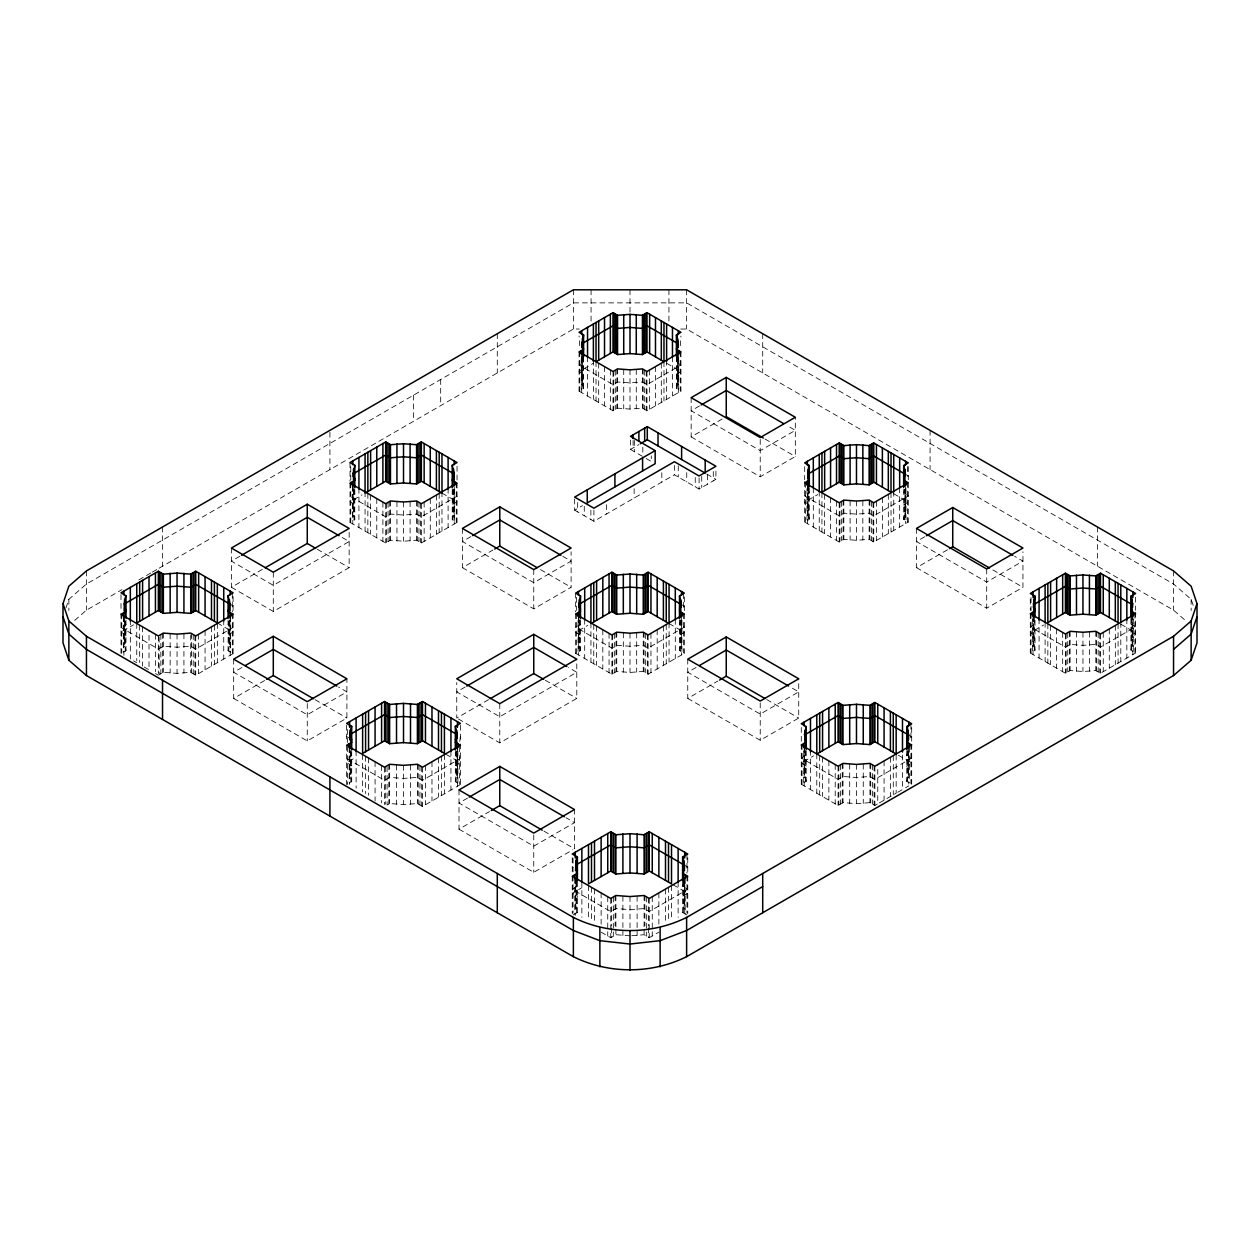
<?xml version="1.0" encoding="UTF-8"?>
<svg xmlns="http://www.w3.org/2000/svg" width="1260" height="1260" viewBox="0 0 1260 1260"><rect width="100%" height="100%" fill="white"/><g stroke="black" fill="none" stroke-linecap="round" stroke-linejoin="round"><path stroke-width="0.75" stroke-dasharray="5 3.75" d="M120.991 613.384L120.991 653.641L125.984 650.743L124.189 642.852L125.984 634.945L120.991 632.063L133.544 624.818M233.1 613.384L233.1 653.641L228.091 650.743L229.887 642.852L229.887 616.691M350.012 483.115L350.012 522.396L354.784 519.64L353.084 512.096L354.784 504.551L350.012 501.795L361.998 494.881M346.61 745.322L346.61 784.555L351.697 781.625L349.87 773.608L351.697 765.592L346.61 762.662L356.107 757.181M457.034 483.115L457.034 522.396L452.245 519.64L453.962 512.096L453.962 485.935M460.42 743.967L460.42 784.555L455.348 781.625L457.159 773.608L457.159 747.448M579.049 351.902L579.049 391.135L583.585 388.521L581.962 381.339L583.585 374.157L579.049 371.527L593.381 363.258M575.647 613.699L575.647 653.31L580.498 650.506L578.749 642.852L580.498 635.182L575.647 632.394L587.822 625.354M573.048 915.012L577.395 912.508L575.552 904.365L577.395 896.222L572.245 893.245L581.868 887.686M680.951 351.902L680.951 391.135L676.415 388.521L678.038 381.339L678.038 355.178L676.415 362.36L680.951 364.99L646.978 384.599L642.442 381.969L630 382.914L617.558 381.969L613.022 384.599L579.049 364.99L583.585 362.36L581.962 355.178L581.962 381.339M684.353 613.699L684.353 653.31L679.502 650.506L681.25 642.852L681.25 616.691M686.952 915.012L682.605 912.508L684.448 904.365L684.448 878.204M804.667 481.572L804.667 522.065L809.298 519.388L807.644 512.096L809.298 504.787L804.667 502.126L817.756 494.566M801.281 744.298L801.281 784.224L806.195 781.389L804.431 773.608L806.195 765.828L801.281 762.977L813.645 755.842M908.287 482.832L908.287 522.065L903.672 519.388L905.326 512.096L905.326 485.935M911.689 744.298L911.689 784.224L906.759 781.389L908.523 773.608L908.523 747.448M1030.302 613.746L1030.302 652.979L1034.995 650.27L1033.326 642.852L1034.995 635.434L1030.302 632.709L1043.611 625.039M1135.622 612.171L1135.622 652.979L1130.913 650.27L1132.598 642.852L1132.598 616.691L1130.913 624.109L1135.622 626.818L1100.515 647.089L1095.806 644.38L1082.954 645.356L1070.102 644.38L1065.409 647.089L1030.302 626.818L1034.995 624.109L1033.736 620.424M65.929 607.997L68.859 599.288L86.452 584.01L573.379 302.873L686.621 302.873L1173.548 584.01L1191.141 599.288L1194.071 607.997M229.43 620.676L228.091 624.598L233.1 627.48L195.725 649.058L190.717 646.159L177.046 647.199L163.359 646.159L158.351 649.058L120.991 627.48L125.984 624.598L124.645 620.676M453.537 489.731L452.245 493.479L457.034 496.235L421.36 516.82L416.587 514.064L403.515 515.056L390.458 514.064L385.686 516.82L350.012 496.235L354.784 493.479L353.509 489.731M456.703 751.48L455.348 755.465L460.42 758.394L422.494 780.302L417.406 777.373L403.515 778.412L389.623 777.373L384.552 780.302L346.61 758.394L351.697 755.465L350.327 751.48M680.809 620.55L679.502 624.346L684.353 627.149L648.112 648.081L643.261 645.277L630 646.27L616.738 645.277L611.887 648.081L575.647 627.149L580.498 624.346L579.191 620.55M683.991 882.299L682.605 886.347L687.755 889.324L649.246 911.547L644.096 908.57L630 909.641L615.904 908.57L610.753 911.547L572.245 889.324L577.395 886.347L576.009 882.299M908.082 751.37L906.759 755.228L911.689 758.079L874.881 779.326L869.951 776.475L856.485 777.499L843.003 776.475L838.073 779.326L801.281 758.079L806.195 755.228L804.872 751.37M74.718 620.361L86.452 610.155L121.952 589.664M138.868 579.899L150.696 573.064M152.381 572.087L157.453 569.158M159.154 568.181L573.379 329.033L579.285 329.033M239.825 556.259L231.399 561.125L273.294 585.317L349.162 541.501L340.783 536.665M231.399 548.037L231.399 587.286L263.434 568.78M680.242 345.775L680.951 336.026M232.312 606.359L233.1 605.902L230.17 604.217M579.049 391.135L613.022 410.76L617.558 408.13L630 409.075L642.442 408.13L646.978 410.76L680.951 391.135M350.012 522.396L385.686 542.981L390.458 540.225L403.515 541.217L416.587 540.225L421.36 542.981L457.034 522.396M233.1 653.641L195.725 675.218L190.717 672.32L177.046 673.36L163.359 672.32L159.138 674.761L159.138 635.528M231.399 587.286L273.294 611.462L349.162 567.662L349.162 532.161M241.92 667.501L233.667 672.257L307.267 714.766L346.894 691.882L338.53 687.047M470.894 536.602L462.404 541.501L533.752 582.687L571.111 561.125L562.622 556.211M699.505 405.925L691.157 410.744L760.221 450.623L795.328 430.369L786.901 425.502M630.472 440.087L630.472 449.426L638.883 444.575M233.667 659.185L233.667 698.418L265.041 680.305M462.404 528.428L462.404 567.662L492.975 550.006M691.157 397.672L691.157 436.905L722.909 418.572M574.654 498.976L574.654 510.174L582.514 505.638M574.654 510.174L593.885 521.278L674.399 474.799L699.095 489.053L715.916 479.335L715.916 469.996M691.157 436.905L760.221 476.784L795.328 456.514L795.328 417.28M462.404 567.662L533.752 608.848L571.111 587.286L571.111 551.77M233.667 698.418L307.267 740.912L346.894 718.042L346.894 678.793M465.113 687.047L456.75 691.882L499.779 716.72L576.781 672.257L568.496 667.485M488.549 699.678L456.75 718.042L456.75 682.542M683.597 606.674L684.353 606.233L681.518 604.595M460.42 736.501L459.632 742.565M804.667 522.065L839.207 542.005L843.838 539.327L856.485 540.288L869.132 539.327L873.747 542.005L908.287 522.065M575.647 653.31L611.887 674.226L616.738 671.438L630 672.43L643.261 671.438L648.112 674.226L684.353 653.31M460.42 784.555L422.494 806.463L417.406 803.534L403.515 804.573L389.623 803.534L387.088 804.998L387.088 765.749M458.404 718.987L499.779 742.88L576.781 698.418L576.781 659.185M467.507 798.115L459.002 803.014L533.752 846.169L574.513 822.638L566.024 817.724M696.119 667.438L687.755 672.257L760.221 714.105L798.73 691.882L790.303 687.015M924.73 536.744L916.492 541.501L986.706 582.041L1022.947 561.125L1014.583 556.29M459.002 789.941L459.002 829.175L489.589 811.519M687.755 659.185L687.755 698.418L717.885 681.03M916.492 528.428L916.492 567.662L949.442 548.651M916.492 567.662L986.706 608.202L1022.947 587.286L1022.947 551.77M687.755 698.418L760.221 740.266L798.73 718.042L798.73 678.793M459.002 829.175L533.752 872.33L572.812 849.775M910.917 737.273L911.689 736.832L908.806 735.163M686.952 867.557L687.755 867.085L684.747 865.352M1030.302 652.979L1065.409 673.249L1070.102 670.54L1082.954 671.517L1095.806 670.54L1100.515 673.249L1135.622 652.979M801.281 784.224L838.073 805.486L843.003 802.636L856.485 803.659L869.951 802.636L874.881 805.486L877.763 803.817L877.763 764.584M601.13 932.148L610.753 937.708L615.904 934.731L630 935.802M879.338 802.903L896.159 793.202L896.159 753.952L911.689 762.977L906.759 765.828L908.523 773.608M897.734 792.288L902.491 789.548L902.491 750.298M905.641 787.72L908.806 785.894M631.78 935.723L644.096 934.731L649.246 937.708L658.87 932.148M680.715 329.033L686.621 329.033L1173.548 610.155L1185.282 620.361M905.593 474.406L908.287 475.965L907.562 476.374L907.562 463.302M1120.802 624.173L1135.622 632.709L1130.913 635.434L1132.598 642.852M893.718 493.715L908.287 502.126L903.672 504.787L905.326 512.096M666.619 363.258L680.951 371.527L676.415 374.157L678.038 381.339M992.848 569.914L1022.947 587.286M765.009 439.015L795.328 456.514M579.758 345.775L579.049 336.026M706.734 474.043L715.916 479.335M630.472 449.426L642.82 456.561M646.207 458.53L651.31 461.459L651.31 455.868M669.06 623.558L684.353 632.394L679.502 635.182L681.25 642.852M441.976 493.101L457.034 501.795L452.245 504.551L453.962 512.096M766.71 699.552L798.73 718.042M540.54 569.63L571.111 587.286M545.328 680.274L576.781 698.418M317.315 549.281L349.162 567.662M673.171 884.819L687.755 893.245L682.605 896.222L684.448 904.365M446.056 754.362L460.42 762.662L455.348 765.592L457.159 773.608M217.334 622.96L233.1 632.063L228.091 634.945L229.887 642.852M543.942 831.143L574.513 848.799L574.513 809.55M315.11 699.678L346.894 718.042M346.61 736.501L349.162 737.966M572.245 867.085L573.048 867.557M133.544 660.886L136.757 662.744M144.191 667.044L149.011 669.816L149.011 630.583M155.437 673.533L158.351 675.218M808.054 489.605L809.298 493.243L804.667 495.904L839.207 515.844L843.838 513.182L856.485 514.127L869.132 513.182L873.747 515.844L908.287 495.904L903.672 493.243L904.9 489.605L904.9 515.765M1191.141 599.288L1191.141 610.501M1173.548 570.922L1173.548 610.155M1135.622 597.208L1135.622 610.297M1134.882 613.321L1134.882 652.554M1133.26 619.133L1133.26 651.625M1132.866 615.337L1132.866 654.57M1132.173 614.817L1132.173 646.585M1131.653 618.188L1131.653 650.695M1130.913 618.502L1130.913 650.27M1126.834 618.817L1126.834 658.051M1120.802 622.298L1120.802 661.531M1118.061 623.873L1118.061 663.122M1115.321 625.464L1115.321 664.697M1109.288 628.945L1109.288 668.178M1103.256 632.426L1103.256 671.674M1100.515 634.016L1100.515 673.249M1099.775 633.591L1099.775 672.824M1098.169 632.662L1098.169 671.895M1097.476 526.995L1097.476 566.228M1096.546 631.717L1096.546 670.966M1095.806 631.307L1095.806 670.54M1089.428 632.032L1089.428 671.265M1082.954 632.268L1082.954 671.517M1076.481 632.032L1076.481 671.265M1070.102 631.307L1070.102 670.54M1069.378 631.717L1069.378 670.966M1067.755 632.662L1067.755 671.895M1066.149 633.591L1066.149 672.824M1065.409 634.016L1065.409 673.249M1062.668 632.426L1062.668 671.674M1056.636 628.945L1056.636 668.178M1050.604 625.464L1050.604 664.697M1047.847 623.873L1047.847 663.122M1045.107 622.298L1045.107 661.531M1039.075 618.817L1039.075 658.051M1034.995 620.377L1034.995 650.27M1034.271 618.188L1034.271 650.695M1033.736 614.817L1033.736 646.585M1033.326 616.691L1033.326 642.852M1033.043 615.337L1033.043 654.57M1032.649 619.133L1032.649 651.625M1031.042 597.634L1031.042 610.722M1031.042 613.321L1031.042 652.554M1030.302 599.083L1030.302 610.297M986.706 568.969L986.706 608.202M930.085 430.353L930.085 469.602M911.689 727.477L911.689 742.423M910.917 724.185L910.917 741.006M910.917 744.55L910.917 783.783M909.216 747.306L909.216 782.806M908.806 746.66L908.806 784.019M908.287 466.625L908.287 479.698M908.082 751.007L908.082 777.53M907.562 482.407L907.562 521.64M907.531 750.44L907.531 781.83M906.759 750.881L906.759 781.389M905.971 488.502L905.971 520.726M905.593 486.25L905.593 523.624M904.381 489.431L904.381 519.813M903.672 489.494L903.672 519.388M899.656 487.809L899.656 527.042M893.718 491.242L893.718 530.476M893.277 755.622L893.277 794.855M891.025 492.802L891.025 532.035M890.411 757.276L890.411 796.509M888.316 494.361L888.316 533.594M884.079 760.93L884.079 800.163M882.378 497.779L882.378 537.012M876.44 501.212L876.44 540.445M874.881 766.237L874.881 805.486M874.109 765.797L874.109 805.03M873.747 502.772L873.747 542.005M873.022 502.346L873.022 541.58M872.424 764.82L872.424 804.053M871.432 501.433L871.432 540.666M870.723 763.844L870.723 803.077M869.841 500.519L869.841 539.752M869.951 763.402L869.951 802.636M869.132 500.094L869.132 539.327M863.258 764.159L863.258 803.392M862.848 500.819L862.848 540.052M856.485 501.055L856.485 540.288M856.485 764.41L856.485 803.659M850.106 500.819L850.106 540.052M849.697 764.159L849.697 803.392M843.838 500.094L843.838 539.327M843.113 500.519L843.113 539.752M843.003 763.402L843.003 802.636M842.231 763.844L842.231 803.077M841.522 501.433L841.522 540.666M840.546 764.82L840.546 804.053M839.932 502.346L839.932 541.58M839.207 502.772L839.207 542.005M838.845 765.797L838.845 805.03M838.073 766.237L838.073 805.486M836.514 501.212L836.514 540.445M835.207 764.584L835.207 803.817M830.576 497.779L830.576 537.012M828.875 760.93L828.875 800.163M824.639 494.361L824.639 533.594M822.559 757.276L822.559 796.509M821.945 492.802L821.945 532.035M819.677 755.622L819.677 794.855M819.236 491.242L819.236 530.476M816.795 753.952L816.795 793.202M813.314 487.809L813.314 527.042M810.479 750.298L810.479 789.548M809.298 487.636L809.298 519.388M808.573 487.557L808.573 519.813M808.054 484.123L808.054 515.765M807.644 485.935L807.644 512.096M807.376 484.391L807.376 523.624M806.983 488.502L806.983 520.726M806.195 750.881L806.195 781.389M805.392 482.407L805.392 521.64M805.439 750.44L805.439 781.83M804.872 751.007L804.872 777.53M804.667 466.625L804.667 479.698M804.431 747.448L804.431 773.608M804.148 746.66L804.148 785.894M803.738 751.039L803.738 782.806M802.037 744.55L802.037 783.783M801.281 727.477L801.281 742.423M762.709 333.727L762.709 372.96M760.221 439.425L760.221 476.784M760.221 702.891L760.221 740.266M713.286 471.523L713.286 480.863M707.506 474.863L707.506 484.202M701.726 476.327L701.726 487.541M699.095 477.839L699.095 489.053M695.236 477.493L695.236 486.833M687.755 857.745L687.755 872.692M687.755 876.236L687.755 913.61M686.952 854.469L686.952 873.164M686.952 875.779L686.952 913.138M686.621 289.8L686.621 329.033M686.747 472.579L686.747 481.918M685.172 878.488L685.172 913.988M684.747 881.717L684.747 915.343M684.353 596.894L684.353 611.84M683.991 881.575L683.991 908.46M683.597 593.586L683.597 610.407M683.597 613.636L683.597 652.869M683.408 881.197L683.408 912.964M682.605 881.275L682.605 912.508M681.928 620.14L681.928 651.908M681.518 617.573L681.518 654.948M680.809 620.314L680.809 646.711M680.242 351.493L680.242 390.726M680.258 619.81L680.258 650.947M679.502 620.235L679.502 650.506M678.683 357.887L678.683 389.828M678.305 353.43L678.305 392.679M678.258 465.806L678.258 477.02M678.132 881.795L678.132 917.296M677.628 353.43L677.628 384.946M677.124 356.926L677.124 388.93M676.415 356.753L676.415 388.521M675.297 619.306L675.297 658.539M674.399 465.46L674.399 474.799M672.462 356.816L672.462 396.05M671.517 885.622L671.517 919.249M669.06 622.897L669.06 662.13M668.934 289.8L668.934 321.552M668.509 887.355L668.509 920.981M666.619 360.187L666.619 399.42M666.241 624.535L666.241 663.768M665.5 889.087L665.5 922.73M663.973 361.714L663.973 400.948M663.406 626.173L663.406 665.406M661.815 472.72L661.815 482.06M661.311 363.242L661.311 402.475M658.87 892.915L658.87 924.683M657.184 629.764L657.184 668.997M655.483 366.613L655.483 405.846M652.255 896.726L652.255 935.975M650.947 633.355L650.947 672.604M649.64 369.983L649.64 409.216M649.246 898.475L649.246 937.708M648.443 898.002L648.443 926.037M648.443 927.895L648.443 937.235M648.112 634.993L648.112 674.226M647.356 634.552L647.356 673.801M646.978 371.511L646.978 410.76M646.679 896.978L646.679 936.227M646.27 371.101L646.27 410.351M645.687 633.591L645.687 672.824M644.899 895.955L644.899 925.848M644.71 370.204L644.71 409.437M644.096 895.498L644.096 927.265M644.096 929.124L644.096 934.731M644.033 632.63L644.033 671.863M643.151 369.306L643.151 408.539M643.261 632.189L643.261 671.438M642.82 447.221L642.82 452.828M642.442 368.897L642.442 408.13M637.103 896.301L637.103 935.534M636.678 632.945L636.678 672.178M636.269 369.605L636.269 408.838M634.331 440.449L634.331 451.663M634.142 488.691L634.142 498.031M633.103 440.449L633.103 447.914M630 289.8L630 312.212M630 369.841L630 409.075M630 633.197L630 672.43M630 896.553L630 928.321M623.731 369.605L623.731 408.838M623.322 632.945L623.322 672.178M622.897 896.301L622.897 935.534M617.558 368.897L617.558 408.13M616.849 369.306L616.849 408.539M616.738 632.189L616.738 671.438M615.967 632.63L615.967 671.863M615.904 895.498L615.904 927.265M615.904 929.124L615.904 934.731M615.289 370.204L615.289 409.437M615.101 895.955L615.101 925.848M614.313 633.591L614.313 672.824M613.73 371.101L613.73 410.351M613.321 896.978L613.321 936.227M613.022 371.511L613.022 410.76M612.644 634.552L612.644 673.801M611.887 634.993L611.887 674.226M611.557 898.002L611.557 926.037M611.557 927.895L611.557 937.235M610.753 898.475L610.753 937.708M610.36 369.983L610.36 409.216M609.053 633.355L609.053 672.604M607.745 896.726L607.745 935.975M606.454 504.677L606.454 514.017M604.516 366.613L604.516 405.846M602.816 629.764L602.816 668.997M601.13 892.915L601.13 924.683M598.689 363.242L598.689 402.475M596.594 626.173L596.594 665.406M596.027 361.714L596.027 400.948M594.499 889.087L594.499 922.73M593.885 510.064L593.885 521.278M593.759 624.535L593.759 663.768M593.381 360.187L593.381 399.42M591.491 887.355L591.491 920.981M591.066 289.8L591.066 321.552M590.877 510.205L590.877 519.545M590.94 622.897L590.94 662.13M588.483 885.622L588.483 919.249M587.538 356.816L587.538 396.05M584.703 619.306L584.703 658.539M584.262 506.394L584.262 515.734M583.585 356.753L583.585 388.521M582.876 356.926L582.876 388.93M582.372 353.43L582.372 384.946M581.868 881.795L581.868 917.296M581.695 353.43L581.695 392.679M581.317 357.887L581.317 389.828M580.498 620.235L580.498 650.506M579.758 351.493L579.758 390.726M579.742 619.81L579.742 650.947M579.191 620.314L579.191 646.711M578.749 616.691L578.749 642.852M578.482 617.573L578.482 654.948M578.072 620.14L578.072 651.908M577.663 502.567L577.663 511.906M577.395 881.275L577.395 912.508M576.403 597.319L576.403 610.407M576.403 613.636L576.403 652.869M576.592 881.197L576.592 912.964M576.009 881.575L576.009 908.46M575.647 593.145L575.647 611.84M575.552 878.204L575.552 904.365M575.253 877.984L575.253 915.343M574.828 878.488L574.828 913.988M573.379 289.8L573.379 329.033M573.048 858.217L573.048 873.164M573.048 875.779L573.048 913.138M572.245 857.745L572.245 872.692M572.245 876.236L572.245 913.61M533.752 569.615L533.752 608.848M533.752 834.955L533.752 872.33M499.779 703.647L499.779 742.88M497.291 333.727L497.291 372.96M460.42 725.288L460.42 742.108M459.632 746.723L459.632 784.098M457.884 751.039L457.884 783.09M457.459 747.038L457.459 786.272M457.034 466.294L457.034 481.241M456.703 750.881L456.703 777.64M456.277 482.722L456.277 521.955M456.136 752.047L456.136 782.082M455.348 750.645L455.348 781.625M454.639 489.242L454.639 521.01M454.246 486.628L454.246 524.002M453.537 489.605L453.537 515.891M453.002 489.179L453.002 520.065M452.245 489.605L452.245 519.64M450.938 750.803L450.938 790.036M448.103 488.297L448.103 527.546M444.418 754.567L444.418 793.8M441.976 491.841L441.976 531.074M441.457 756.268L441.457 795.501M440.685 379.481L440.685 405.641M439.189 493.447L439.189 532.681M438.496 757.984L438.496 797.218M436.401 495.054L436.401 534.303M431.975 761.749L431.975 800.982M430.274 498.598L430.274 537.831M425.455 765.513L425.455 804.746M424.147 502.141L424.147 541.375M422.494 767.23L422.494 806.463M421.69 766.757L421.69 806.006M421.36 503.748L421.36 542.981M420.604 503.323L420.604 542.556M419.942 765.749L419.942 804.998M418.966 502.362L418.966 541.611M418.21 764.741L418.21 803.99M417.328 501.417L417.328 540.666M417.406 764.284L417.406 803.534M416.587 500.992L416.587 540.225M413.611 395.12L413.611 421.281M410.508 765.072L410.508 804.321M410.099 501.732L410.099 540.965M403.515 501.984L403.515 541.217M403.515 765.34L403.515 804.573M396.947 501.732L396.947 540.965M396.522 765.072L396.522 804.321M390.458 500.992L390.458 540.225M389.718 501.417L389.718 540.666M389.623 764.284L389.623 803.534M388.836 764.741L388.836 803.99M388.064 502.362L388.064 541.611M386.426 503.323L386.426 542.556M385.686 503.748L385.686 542.981M385.339 766.757L385.339 804.132M384.552 767.23L384.552 804.589M382.898 502.141L382.898 541.375M381.591 765.513L381.591 802.888M376.772 498.598L376.772 537.831M375.07 761.749L375.07 800.982M370.629 495.054L370.629 534.303M368.55 757.984L368.55 795.344M367.857 493.447L367.857 532.681M365.589 756.268L365.589 793.642M365.069 491.841L365.069 531.074M362.628 754.567L362.628 791.926M358.927 488.297L358.927 527.546M356.107 750.803L356.107 788.162M354.784 489.605L354.784 519.64M354.044 489.179L354.044 520.065M353.509 489.605L353.509 515.891M353.084 485.935L353.084 512.096M352.8 486.628L352.8 524.002M352.406 485.509L352.406 521.01M351.697 750.645L351.697 781.625M350.894 752.047L350.894 782.082M350.752 466.72L350.752 479.808M350.752 482.722L350.752 521.955M350.327 750.881L350.327 777.64M350.012 462.562L350.012 481.241M349.87 747.448L349.87 773.608M349.587 747.038L349.587 784.397M349.162 747.59L349.162 783.09M347.413 729.477L347.413 742.565M347.413 746.723L347.413 784.098M346.61 725.288L346.61 742.108M329.915 432.227L329.915 469.602M307.267 703.553L307.267 740.912M273.294 572.229L273.294 611.462M233.1 596.563L233.1 611.51M232.312 593.271L232.312 611.966M232.312 613.825L232.312 653.184M230.596 616.691L230.596 652.192M230.17 616.093L230.17 655.326M229.43 620.188L229.43 646.821M228.879 621.306L228.879 651.199M228.091 619.999L228.091 650.743M223.744 619.794L223.744 659.027M217.334 623.495L217.334 662.744M214.405 625.18L214.405 664.429M211.491 626.866L211.491 666.115M205.065 630.583L205.065 669.816M198.639 634.284L198.639 673.533M195.725 635.969L195.725 675.218M194.938 635.528L194.938 674.761M193.221 634.536L193.221 673.769M191.504 633.544L191.504 672.777M190.717 634.961L190.717 672.32M183.928 633.859L183.928 673.108M177.046 634.126L177.046 673.36M170.147 633.859L170.147 673.108M163.359 633.087L163.359 672.32M162.524 526.995L162.524 566.228M162.571 633.544L162.571 672.777M160.855 634.536L160.855 673.769M158.351 635.969L158.351 673.344M155.437 634.284L155.437 671.659M142.585 626.866L142.585 666.115M139.671 625.18L139.671 662.555M136.757 623.495L136.757 660.87M130.331 619.794L130.331 659.027M125.984 619.999L125.984 650.743M125.212 621.306L125.212 651.199M124.645 620.188L124.645 646.821M124.189 616.691L124.189 642.852M123.905 616.093L123.905 655.326M123.48 616.691L123.48 652.192M121.763 613.951L121.763 653.184M120.991 594.688L120.991 611.51M86.452 570.922L86.452 610.155M68.859 599.288L68.859 610.501"/><path stroke-width="1.5" d="M124.189 611.084L124.645 599.634L125.984 595.712L120.991 592.83L158.351 571.252L163.359 574.135L177.046 573.095L190.717 574.135L195.725 571.252L233.1 592.83L228.091 595.712L228.091 618.14M228.091 595.712L229.887 603.619L228.091 611.51L233.1 614.408L195.725 635.969L190.717 633.087L177.046 634.126L163.359 633.087L158.351 635.969L120.991 614.408L125.984 611.51L124.189 603.619M353.084 476.595L354.784 465.318L350.012 462.562L385.686 441.961L390.458 444.717L403.515 443.74L416.587 444.717L421.36 441.961L457.034 462.562L452.245 465.318L452.245 487.872M349.87 739.982L350.327 730.327L351.697 726.343L346.61 723.413L384.552 701.521L389.623 704.45L403.515 703.395L417.406 704.45L422.494 701.521L460.42 723.413L455.348 726.343L455.348 749.857M452.245 465.318L453.962 472.862L452.245 480.391L457.034 483.147L421.36 503.748L416.587 500.992L403.515 501.984L390.458 500.992L385.686 503.748L350.012 483.147L354.784 480.391L353.084 472.862M455.348 726.343L457.159 734.375L455.348 742.392L460.42 745.322L422.494 767.23L417.406 764.284L403.515 765.34L389.623 764.284L384.552 767.23L346.61 745.322L351.697 742.392L349.87 734.375M581.962 347.697L583.585 334.924L579.049 332.293L613.022 312.685L617.558 315.299L630 314.37L642.442 315.299L646.978 312.685L680.951 332.293L676.415 334.924L676.415 356.753M578.749 607.351L580.498 595.948L575.647 593.145L611.887 572.229L616.738 575.033L630 574.024L643.261 575.033L648.112 572.229L684.353 593.145L679.502 595.948L679.502 618.739M575.552 870.739L576.009 861.021L577.395 856.989L572.245 854.012L610.753 831.789L615.904 834.766L630 833.695L644.096 834.766L649.246 831.789L687.755 854.012L682.605 856.989L682.605 880.74M676.415 334.924L678.038 342.106L676.415 349.288L680.951 351.902L646.978 371.511L642.442 368.897L630 369.841L617.558 368.897L613.022 371.511L579.049 351.902L583.585 349.288L581.962 342.106M679.502 595.948L681.25 603.619L679.502 611.273L684.353 614.077L648.112 634.993L643.261 632.189L630 633.197L616.738 632.189L611.887 634.993L575.647 614.077L580.498 611.273L578.749 603.619M682.605 856.989L684.448 865.132L682.605 873.259L687.755 876.236L649.246 898.475L644.096 895.498L630 896.553L615.904 895.498L610.753 898.475L572.245 876.236L577.395 873.259L575.552 865.132M807.644 478.453L809.298 465.554L804.667 462.892L839.207 442.937L843.838 445.615L856.485 444.654L869.132 445.615L873.747 442.937L908.287 462.892L903.672 465.554L903.672 487.636M806.195 726.595L804.431 734.375L806.195 742.156L801.281 744.991L838.073 766.237L843.003 763.402L856.485 764.41L869.951 763.402L874.881 766.237L911.689 744.991L906.759 742.156L908.523 734.375L906.759 726.595L911.689 723.744L874.881 702.497L869.951 705.348L856.485 704.324L843.003 705.348L838.073 702.497L801.281 723.744L806.195 726.595L806.195 749.621M1033.326 607.351L1034.995 596.185L1030.302 593.476L1065.409 573.206L1070.102 575.93L1082.954 574.954L1095.806 575.93L1100.515 573.206L1135.622 593.476L1130.913 596.185L1130.913 616.738M1033.326 603.619L1034.995 611.037L1030.302 613.746L1065.409 634.016L1070.102 631.307L1082.954 632.268L1095.806 631.307L1100.515 634.016L1135.622 613.746L1130.913 611.037L1132.598 603.619L1130.913 596.185M63 603.619L68.859 586.215L86.452 570.922L573.379 289.8L686.621 289.8L1173.548 570.922L1191.141 586.215L1197 603.619L1197 642.852L1191.141 660.24L1173.548 675.533L686.621 956.671C651.404 974.169 608.596 974.169 573.379 956.671L86.452 675.533L68.859 660.24L63 642.852L63 603.619L68.859 621.007L68.859 660.24M1191.141 660.24L1191.141 621.007L1197 603.619M1197 616.691L1191.141 634.095L1173.548 649.388M353.934 480.895L354.784 478.39M350.784 742.077L351.697 739.431L350.894 738.974M579.631 611.572L580.498 609.037M576.481 872.755L577.395 870.061L576.592 869.605M808.054 482.265L808.573 478.217M1033.736 612.958L1034.271 608.848M68.859 621.007L86.452 636.3L573.379 917.422C608.596 934.936 651.404 934.936 686.621 917.422L1173.548 636.3L1191.141 621.007M125.512 603.288L158.351 584.325L163.359 587.223L177.046 586.183L190.717 587.223L195.725 584.325L228.564 603.288M354.328 473.146L385.686 455.049L390.458 457.805L403.515 456.813L416.587 457.805L421.36 455.049L452.702 473.146M583.159 343.003L613.022 325.757L617.558 328.387L630 327.442L642.442 328.387L646.978 325.757L676.841 343.003M307.267 504.236L231.399 548.037L273.294 572.229L349.162 528.428L307.267 504.236L307.267 543.47L265.12 567.803M241.511 555.282L307.267 517.309L339.113 535.705M217.334 583.726L217.334 622.96L195.725 610.486L190.717 613.368L177.046 612.344L163.359 613.368L158.351 610.486L136.757 622.96L136.757 583.726M441.976 453.868L441.976 493.101L421.36 481.194L416.587 483.95L403.515 482.974L390.458 483.95L385.686 481.194L365.069 493.101L365.069 453.868M663.973 322.481L663.973 361.73L646.978 351.918L642.442 354.548L630 353.603L617.558 354.548L613.022 351.918L596.027 361.73L596.027 322.481M453.002 477.965L453.112 480.895M273.294 636.3L233.667 659.185L307.267 701.678L346.894 678.793L273.294 636.3L273.294 675.533L313.441 698.717M499.779 506.851L462.404 528.428L533.752 569.615L571.111 548.037L499.779 506.851L499.779 546.084L537.138 567.662M726.248 377.401L691.157 397.672L760.221 437.551L795.328 417.28L726.248 377.401L726.248 416.635L763.324 438.039M655.168 450.608L574.654 497.101L593.885 508.205L674.399 461.711L699.095 475.981L715.916 466.263L647.293 426.636L630.472 436.354L655.168 450.608L655.168 463.696L587.239 502.913L587.239 489.841M245.227 665.595L273.294 649.388L336.861 686.086M472.594 535.626L499.779 519.939L560.92 555.235M701.174 404.964L726.248 390.49L783.531 423.549M640.332 443.74L647.293 439.724L705.191 473.146L705.191 460.073M266.695 679.36L273.294 675.533M494.676 549.029L499.779 546.084M351.209 733.84L384.552 714.593L389.623 717.523L403.515 716.483L417.406 717.523L422.494 714.593L455.837 733.84M580.025 603.697L611.887 585.317L616.738 588.105L630 587.113L643.261 588.105L648.112 585.317L679.975 603.697M808.857 473.555L839.207 456.026L843.838 458.687L856.485 457.742L869.132 458.687L873.747 456.026L904.097 473.555M533.752 634.347L456.75 678.793L499.779 703.647L576.781 659.185L533.752 634.347L533.752 673.58L490.219 698.702M466.783 686.086L533.752 647.419L566.842 666.524M444.418 714.184L444.418 753.417L422.494 740.754L417.406 743.683L403.515 742.628L389.623 743.683L384.552 740.754L362.628 753.417L362.628 714.184M669.06 584.325L669.06 623.558L648.112 611.462L643.261 614.266L630 613.258L616.738 614.266L611.887 611.462L590.94 623.558L590.94 584.325M891.025 452.923L891.025 492.156L873.747 482.186L869.132 484.848L856.485 483.887L843.838 484.848L839.207 482.186L821.945 492.156L821.945 452.923M499.779 766.411L459.002 789.941L533.752 833.096L574.513 809.55L499.779 766.411L499.779 805.644L542.241 830.167M726.248 636.962L687.755 659.185L760.221 701.033L798.73 678.793L726.248 636.962L726.248 676.195L765.025 698.576M952.733 507.512L916.492 528.428L986.706 568.969L1022.947 548.037L952.733 507.512L952.733 546.745L989.51 567.976M469.192 797.139L499.779 779.483L564.322 816.748M699.473 665.5L726.248 650.034L788.618 686.038M926.383 535.799L952.733 520.585L1012.914 555.329M491.274 810.542L499.779 805.644M719.554 680.053L726.248 676.195M949.442 548.651L952.733 546.745M576.907 864.392L610.753 844.861L615.904 847.838L630 846.767L644.096 847.838L649.246 844.861L683.093 864.392M805.738 734.249L838.073 715.57L843.003 718.42L856.485 717.397L869.951 718.42L874.881 715.57L907.231 734.249M1034.554 604.107L1065.409 586.294L1070.102 589.003L1082.954 588.026L1095.806 589.003L1100.515 586.294L1131.37 604.107M671.517 844.641L671.517 883.874L649.246 871.022L644.096 873.999L630 872.928L615.904 873.999L610.753 871.022L588.483 883.874L588.483 844.641M896.159 714.782L896.159 754.015L874.881 741.731L869.951 744.581L856.485 743.558L843.003 744.581L838.073 741.731L816.795 754.015L816.795 714.782M1118.061 583.348L1118.061 622.582L1100.515 612.455L1095.806 615.163L1082.954 614.187L1070.102 615.163L1065.409 612.455L1047.847 622.582L1047.847 583.348M1131.653 608.848L1132.173 612.958M907.531 739.226L907.641 742.25M683.408 869.605L682.605 870.061L683.519 872.755M762.709 886.583L686.621 930.51L660.13 940.669L630 944.039L599.87 940.669L573.379 930.51L86.452 649.388L68.859 634.095L63 616.691M533.752 673.58L543.674 679.313M307.267 543.47L315.646 548.32M679.502 609.037L680.369 611.572M903.672 465.554L905.326 472.862L903.672 480.154L908.287 482.832L873.747 502.772L869.132 500.094L856.485 501.055L843.838 500.094L839.207 502.772L804.667 482.832L809.298 480.154L807.644 472.862M455.348 739.431L456.703 743.416L456.703 730.327M1173.548 636.3L1173.548 675.533M1133.26 612.391L1133.26 616.124M1132.866 591.901L1132.866 597.508M1132.598 603.619L1132.598 607.351M1132.173 599.87L1132.173 607.351M1131.653 595.76L1131.653 617.069M1126.834 588.404L1126.834 620.172M1120.802 584.923L1120.802 622.298M1115.321 581.758L1115.321 621.007M1109.288 578.277L1109.288 617.51M1103.256 574.796L1103.256 614.029M1100.515 573.206L1100.515 612.455M1099.775 573.631L1099.775 612.88M1098.169 574.56L1098.169 613.809M1096.546 575.505L1096.546 614.738M1095.806 575.93L1095.806 615.163M1089.428 575.19L1089.428 614.439M1082.954 574.954L1082.954 614.187M1076.481 575.19L1076.481 614.439M1070.102 575.93L1070.102 615.163M1069.378 575.505L1069.378 614.738M1067.755 574.56L1067.755 613.809M1066.149 573.631L1066.149 612.88M1065.409 573.206L1065.409 612.455M1062.668 574.796L1062.668 614.029M1056.636 578.277L1056.636 617.51M1050.604 581.758L1050.604 621.007M1045.107 584.923L1045.107 622.298M1039.075 588.404L1039.075 620.172M1034.995 596.185L1034.995 616.738M1034.271 595.76L1034.271 617.069M1033.736 599.87L1033.736 607.351M1033.043 591.901L1033.043 597.508M1032.649 612.391L1032.649 616.124M909.216 743.573L909.216 747.306M908.806 722.09L908.806 725.823M908.523 734.375L908.523 739.982M908.082 730.453L908.082 739.793M907.531 726.138L907.531 748.566M906.759 726.595L906.759 749.621M905.971 481.493L905.971 485.226M905.593 461.333L905.593 465.066M904.9 469.177L904.9 480.265M904.381 480.58L904.381 486.187M902.491 718.436L902.491 752.062M899.656 457.9L899.656 487.793M893.718 454.466L893.718 491.841M893.277 713.128L893.277 752.362M890.411 711.459L890.411 750.692M888.316 451.363L888.316 490.597M884.079 707.805L884.079 747.054M882.378 447.93L882.378 487.163M877.763 704.151L877.763 743.4M876.44 444.497L876.44 483.745M874.881 702.497L874.881 741.731M874.109 702.938L874.109 742.172M873.747 442.937L873.747 482.186M873.022 443.363L873.022 482.596M872.424 703.915L872.424 743.164M871.432 444.276L871.432 483.509M870.723 704.891L870.723 744.14M869.841 445.19L869.841 484.438M869.951 705.348L869.951 744.581M869.132 445.615L869.132 484.848M863.258 704.576L863.258 743.809M862.848 444.89L862.848 484.139M856.485 444.654L856.485 483.887M856.485 704.324L856.485 743.558M850.106 444.89L850.106 484.139M849.697 704.576L849.697 743.809M843.838 445.615L843.838 484.848M843.113 445.19L843.113 484.438M843.003 705.348L843.003 744.581M842.231 704.891L842.231 744.14M841.522 444.276L841.522 483.509M840.546 703.915L840.546 743.164M839.932 443.363L839.932 482.596M839.207 442.937L839.207 482.186M838.845 702.938L838.845 742.172M838.073 702.497L838.073 741.731M836.514 444.497L836.514 483.745M835.207 704.151L835.207 743.4M830.576 447.93L830.576 487.163M828.875 707.805L828.875 747.054M824.639 451.363L824.639 490.597M822.559 711.459L822.559 750.692M819.677 713.128L819.677 752.362M819.236 454.466L819.236 491.841M813.314 457.9L813.314 487.793M810.479 718.436L810.479 752.062M809.298 465.554L809.298 486.108M808.573 465.129L808.573 486.187M808.054 469.177L808.054 478.516M807.376 461.333L807.376 465.066M806.983 481.493L806.983 485.226M805.439 742.597L805.439 748.204M804.872 730.453L804.872 742.03M804.148 722.09L804.148 725.823M803.738 743.573L803.738 747.306M762.709 873.495L762.709 912.744M686.621 917.422L686.621 956.671M685.172 874.755L685.172 878.488M684.747 852.28L684.747 857.887M684.448 865.132L684.448 870.739M683.991 861.021L683.991 870.376M683.408 856.517L683.408 880.819M681.928 612.675L681.928 616.408M681.613 446.449L681.613 459.538M681.518 591.523L681.518 595.255M681.25 603.619L681.25 607.351M680.809 599.76L680.809 611.21M680.258 601.115L680.258 606.721M680.258 611.714L680.258 617.321M678.683 350.595L678.683 354.328M678.305 330.766L678.305 334.498M678.038 342.106L678.038 347.697M678.132 848.453L678.132 882.094M677.628 338.483L677.628 347.823M677.124 334.514L677.124 355.288M675.297 587.916L675.297 619.684M672.462 327.395L672.462 357.289M668.509 842.893L668.509 882.142M666.619 324.025L666.619 361.384M666.241 582.687L666.241 621.936M665.5 841.16L665.5 880.394M663.406 581.049L663.406 620.298M661.311 320.954L661.311 360.187M660.13 927.581L660.13 966.814M658.87 837.333L658.87 876.582M658.019 432.826L658.019 445.914M657.184 577.458L657.184 616.691M655.483 317.583L655.483 356.816M652.255 833.522L652.255 872.755M650.947 573.867L650.947 613.1M649.64 314.212L649.64 353.446M649.246 831.789L649.246 871.022M648.443 832.246L648.443 871.479M648.112 572.229L648.112 611.462M647.293 426.636L647.293 439.724M647.356 572.67L647.356 611.903M646.978 312.685L646.978 351.918M646.679 833.269L646.679 872.503M646.27 313.094L646.27 352.327M645.687 573.631L645.687 612.864M644.899 834.293L644.899 873.526M644.71 313.992L644.71 353.225M644.663 428.164L644.663 441.236M644.096 834.766L644.096 873.999M644.033 574.591L644.033 613.825M643.151 314.89L643.151 354.123M643.261 575.033L643.261 614.266M642.584 457.884L642.584 470.956M642.442 315.299L642.442 354.548M638.883 431.503L638.883 440.842M637.103 833.962L637.103 873.196M636.678 574.276L636.678 613.51M636.269 314.591L636.269 353.839M633.103 434.842L633.103 438.574M630 314.37L630 353.603M630 574.024L630 613.258M630 833.695L630 872.928M630 930.967L630 970.2M623.731 314.591L623.731 353.839M623.322 574.276L623.322 613.51M622.897 833.962L622.897 873.196M617.558 315.299L617.558 354.548M616.849 314.89L616.849 354.123M616.738 575.033L616.738 614.266M615.967 574.591L615.967 613.825M615.904 834.766L615.904 873.999M615.289 313.992L615.289 353.225M615.101 834.293L615.101 873.526M614.912 473.855L614.912 486.943M614.313 573.631L614.313 612.864M613.73 313.094L613.73 352.327M613.321 833.269L613.321 872.503M613.022 312.685L613.022 351.918M612.644 572.67L612.644 611.903M611.887 572.229L611.887 611.462M611.557 832.246L611.557 871.479M610.753 831.789L610.753 871.022M610.36 314.212L610.36 353.446M609.053 573.867L609.053 613.1M607.745 833.522L607.745 872.755M604.516 317.583L604.516 356.816M602.816 577.458L602.816 616.691M601.13 837.333L601.13 876.582M599.87 927.581L599.87 966.814M598.689 320.954L598.689 360.187M596.594 581.049L596.594 620.298M594.499 841.16L594.499 880.394M593.759 582.687L593.759 621.936M593.381 324.025L593.381 361.384M591.491 842.893L591.491 882.142M587.538 327.395L587.538 357.289M584.703 587.916L584.703 619.684M583.585 334.924L583.585 356.753M582.876 334.514L582.876 355.288M582.372 338.483L582.372 347.823M581.868 848.453L581.868 882.094M581.695 330.766L581.695 334.498M581.317 350.595L581.317 354.328M580.498 595.948L580.498 618.739M579.742 601.115L579.742 606.721M579.742 611.714L579.742 617.321M579.191 599.76L579.191 611.21M578.482 591.523L578.482 595.255M578.072 612.675L578.072 616.408M577.395 856.989L577.395 880.74M576.592 856.517L576.592 880.819M576.009 861.021L576.009 870.376M575.253 852.28L575.253 857.887M574.828 874.755L574.828 878.488M573.379 917.422L573.379 956.671M497.291 873.495L497.291 912.744M457.884 743.857L457.884 747.59M457.459 721.712L457.459 727.319M457.159 734.375L457.159 738.108M456.136 729.635L456.136 737.1M456.136 742.849L456.136 748.456M454.639 481.777L454.639 485.509M454.246 460.955L454.246 464.688M453.962 472.862L453.962 480.328M453.537 469.066L453.537 480.265M453.002 480.832L453.002 486.439M450.938 717.948L450.938 751.574M448.103 457.411L448.103 489.179M441.457 712.467L441.457 751.7M439.189 452.261L439.189 491.495M438.496 710.75L438.496 749.999M436.401 450.655L436.401 489.888M431.975 706.986L431.975 746.235M430.274 447.111L430.274 486.344M425.455 703.222L425.455 742.471M424.147 443.567L424.147 482.816M422.494 701.521L422.494 740.754M421.69 701.977L421.69 741.211M421.36 441.961L421.36 481.194M420.604 442.402L420.604 481.635M419.942 702.985L419.942 742.219M418.966 443.347L418.966 482.58M418.21 703.994L418.21 743.227M417.328 444.292L417.328 483.525M417.406 704.45L417.406 743.683M416.587 444.717L416.587 483.95M410.508 703.663L410.508 742.896M410.099 443.977L410.099 483.21M403.515 443.74L403.515 482.974M403.515 703.395L403.515 742.628M396.947 443.977L396.947 483.21M396.522 703.663L396.522 742.896M390.458 444.717L390.458 483.95M389.718 444.292L389.718 483.525M389.623 704.45L389.623 743.683M388.836 703.994L388.836 743.227M388.064 443.347L388.064 482.58M387.088 702.985L387.088 742.219M386.426 442.402L386.426 481.635M385.686 441.961L385.686 481.194M385.339 701.977L385.339 741.211M384.552 701.521L384.552 740.754M382.898 443.567L382.898 482.816M381.591 703.222L381.591 742.471M376.772 447.111L376.772 486.344M375.07 706.986L375.07 746.235M370.629 450.655L370.629 489.888M368.55 710.75L368.55 749.999M367.857 452.261L367.857 491.495M365.589 712.467L365.589 751.7M358.927 457.411L358.927 489.179M356.107 717.948L356.107 751.574M354.784 465.318L354.784 487.872M354.044 468.626L354.044 476.091M354.044 480.832L354.044 486.439M353.509 469.066L353.509 480.391M352.8 460.955L352.8 464.688M352.406 481.777L352.406 485.509M351.697 726.343L351.697 749.857M350.894 742.849L350.894 748.456M350.327 730.327L350.327 739.667M349.587 721.712L349.587 727.319M349.162 743.857L349.162 747.59M329.915 776.869L329.915 816.102M230.596 612.958L230.596 616.691M230.17 591.145L230.17 594.877M229.887 603.619L229.887 611.084M229.43 599.634L229.43 611.32M228.879 611.966L228.879 617.573M223.744 587.428L223.744 621.07M214.405 582.041L214.405 621.274M211.491 580.356L211.491 619.589M205.065 576.639L205.065 615.888M198.639 572.938L198.639 612.171M195.725 571.252L195.725 610.486M194.938 571.693L194.938 610.942M193.221 572.686L193.221 611.935M191.504 573.694L191.504 612.927M190.717 574.135L190.717 613.368M183.928 573.363L183.928 612.596M177.046 573.095L177.046 612.344M170.147 573.363L170.147 612.596M163.359 574.135L163.359 613.368M162.571 573.694L162.571 612.927M162.524 680.227L162.524 719.46M160.855 572.686L160.855 611.935M159.138 571.693L159.138 610.942M158.351 571.252L158.351 610.486M155.437 572.938L155.437 612.171M149.011 576.639L149.011 615.888M142.585 580.356L142.585 619.589M139.671 582.041L139.671 621.274M130.331 587.428L130.331 621.07M125.984 595.712L125.984 618.14M125.212 611.966L125.212 617.573M124.645 599.634L124.645 611.32M123.905 591.145L123.905 594.877M123.48 612.958L123.48 616.691M86.452 636.3L86.452 675.533"/></g></svg>
